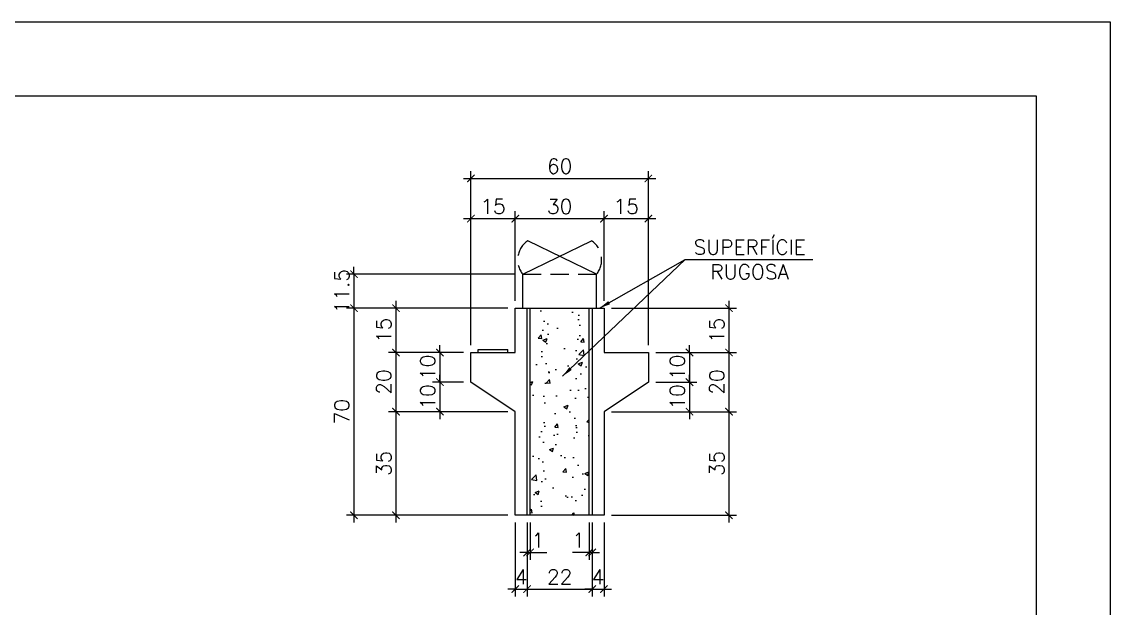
# Model space of a CAD drawing. Header units: centimetres. Extents: x 1658 to 6058, y 7962 to 9447.
# Drawn here: x 3022 to 3758, y 9051 to 9447 of the extents above; entities that cross this region are included whole.
import ezdxf

# ---------------------------------------------------------------- set-up
doc = ezdxf.new("R2010")
doc.units = ezdxf.units.CM
doc.header["$LTSCALE"] = 50
doc.header["$MEASUREMENT"] = 0
doc.header["$PDMODE"] = 67
doc.linetypes.add('HIDDEN', pattern=[0.375, 0.25, -0.125])
for name, color, linetype in [('COTAS-PRECON', 1, 'Continuous'), ('FORMATO-PRECON', 2, 'Continuous'), ('HACHURAS-PRECON', 1, 'Continuous'), ('LINHA-01-PRECON', 1, 'Continuous'), ('LINHA-03-PRECON', 3, 'Continuous'), ('LINHA-04-PRECON', 4, 'Continuous')]:
    doc.layers.add(name, color=color, linetype=linetype)
doc.styles.get("Standard").update_dxf_attribs({"font": 'romans.shx'})
doc.linetypes.add('ZIGZAG', pattern='A,0.0001,-0.2,[131,ltypeshp.shx,S=0.2,R=0,X=-0.2,Y=0],-0.4,[131,ltypeshp.shx,S=0.2,R=180,X=0.2,Y=0],-0.2', length=0.8001)
doc.dimstyles.new('ESC50-25', dxfattribs={"dimscale": 50, "dimtxt": 0.2, "dimasz": 0.1, "dimexe": 0.1, "dimexo": 0.1, "dimgap": 0.065, "dimtad": 1, "dimdec": 1, "dimlfac": 0.5, "dimzin": 12, "dimdsep": 46, "dimtxsty": 'Standard', "dimblk": 'ARCHTICK', "dimcen": 0.09, "dimdle": 0.1, "dimclrd": 256, "dimclre": 256, "dimclrt": 2, "dimaunit": 1, "dimazin": 0, "dimtfac": 1, "dimtdec": 1, "dimtix": 1, "dimtmove": 1, "dimatfit": 3, "dimfxl": 1, "dimtolj": 1, "dimtzin": 0, "dimlwd": -1, "dimlwe": -1, "dimarcsym": 0})
doc.dimstyles.new('ESC50-50', dxfattribs={"dimscale": 50, "dimtxt": 0.2, "dimasz": 0.15, "dimexe": 0.15, "dimexo": 0.15, "dimgap": 0.08, "dimtad": 1, "dimdec": 1, "dimzin": 12, "dimdsep": 46, "dimtxsty": 'Standard', "dimblk": 'ARCHTICK', "dimcen": 0.09, "dimdle": 0.15, "dimclrd": 256, "dimclre": 256, "dimclrt": 2, "dimazin": 3, "dimtfac": 1, "dimtdec": 1, "dimtix": 1, "dimtmove": 2, "dimatfit": 2, "dimfxl": 0.15, "dimtolj": 1, "dimtzin": 0, "dimarcsym": 0})

# ---------------------------------------------------------------- blocks, each defined once
blk = doc.blocks.new('A$C12EB5E76')
at = {"layer": 'FORMATO-PRECON'}
blk.add_lwpolyline([(-114.7, 1254.3), (-114.7, 4224.3), (4085.3, 4224.3), (4085.3, 1254.3)], close=True, dxfattribs=at)
at = {"layer": 'FORMATO-PRECON', "color": 6}
blk.add_lwpolyline([(135.3, 1354.3), (135.3, 4124.3), (3985.3, 4124.3), (3985.3, 1354.3)], close=True, dxfattribs=at)
blk = doc.blocks.new('_ArchTick')
at = {"color": 0, "linetype": 'ByBlock', "const_width": 0.15}
blk.add_lwpolyline([(-0.5, -0.5), (0.5, 0.5)], dxfattribs=at)
blk = doc.blocks.new('*D44')
at = {"layer": 'COTAS-PRECON', "transparency": 16777216}
for p, q in [((3246.98, 9276.86), (3246.98, 9281.86)), ((3356.04, 9276.86), (3241.98, 9276.86)), ((3246.98, 9276.86), (3246.98, 9253.86)), ((3351.04, 9253.86), (3241.98, 9253.86)), ((3246.98, 9253.86), (3246.98, 9248.86))]:
    blk.add_line(p, q, dxfattribs=at)
at = {"layer": 'Defpoints', "color": 0, "transparency": 16777216}
for p in [(3361.04, 9276.86), (3246.98, 9253.86), (3356.04, 9253.86)]:
    blk.add_point(p, dxfattribs=at)
at = {"layer": 'COTAS-PRECON', "transparency": 16777216, "xscale": 5, "yscale": 5, "zscale": 5}
for p, rotation in [((3246.98, 9276.86), 270), ((3246.98, 9253.86), 90)]:
    blk.add_blockref('_ArchTick', p, dxfattribs=dict(at, rotation=rotation))
at = {"layer": 'COTAS-PRECON', "color": 2, "transparency": 16777216, "insert": (3238.73, 9265.36), "char_height": 10, "attachment_point": 5, "rotation": 90}
blk.add_mtext('\\A1;11.5', dxfattribs=at)
blk = doc.blocks.new('*D45')
at = {"layer": 'COTAS-PRECON', "transparency": 16777216}
for p, q in [((3351.04, 9253.86), (3241.98, 9253.86)), ((3246.98, 9258.86), (3246.98, 9108.86)), ((3351.04, 9113.86), (3241.98, 9113.86))]:
    blk.add_line(p, q, dxfattribs=at)
at = {"layer": 'Defpoints', "color": 0, "transparency": 16777216}
for p in [(3356.04, 9253.86), (3246.98, 9113.86), (3356.04, 9113.86)]:
    blk.add_point(p, dxfattribs=at)
at = {"layer": 'COTAS-PRECON', "transparency": 16777216, "xscale": 5, "yscale": 5, "zscale": 5}
for p, rotation in [((3246.98, 9253.86), 90), ((3246.98, 9113.86), 270)]:
    blk.add_blockref('_ArchTick', p, dxfattribs=dict(at, rotation=rotation))
at = {"layer": 'COTAS-PRECON', "color": 2, "transparency": 16777216, "insert": (3238.73, 9183.86), "char_height": 10, "attachment_point": 5, "rotation": 90}
blk.add_mtext('\\A1;70', dxfattribs=at)
blk = doc.blocks.new('*D46')
at = {"layer": 'COTAS-PRECON', "transparency": 16777216}
for p, q in [((3351.04, 9253.86), (3270.35, 9253.86)), ((3275.35, 9258.86), (3275.35, 9218.86)), ((3321.04, 9223.86), (3270.35, 9223.86))]:
    blk.add_line(p, q, dxfattribs=at)
at = {"layer": 'Defpoints', "color": 0, "transparency": 16777216}
for p in [(3356.04, 9253.86), (3275.35, 9223.86), (3326.04, 9223.86)]:
    blk.add_point(p, dxfattribs=at)
at = {"layer": 'COTAS-PRECON', "transparency": 16777216, "xscale": 5, "yscale": 5, "zscale": 5}
for p, rotation in [((3275.35, 9253.86), 90), ((3275.35, 9223.86), 270)]:
    blk.add_blockref('_ArchTick', p, dxfattribs=dict(at, rotation=rotation))
at = {"layer": 'COTAS-PRECON', "color": 2, "transparency": 16777216, "insert": (3267.1, 9238.86), "char_height": 10, "attachment_point": 5, "rotation": 90}
blk.add_mtext('\\A1;15', dxfattribs=at)
blk = doc.blocks.new('*D47')
at = {"layer": 'COTAS-PRECON', "transparency": 16777216}
for p, q in [((3321.04, 9223.86), (3270.35, 9223.86)), ((3275.35, 9228.86), (3275.35, 9178.86)), ((3351.04, 9183.86), (3270.35, 9183.86))]:
    blk.add_line(p, q, dxfattribs=at)
at = {"layer": 'Defpoints', "color": 0, "transparency": 16777216}
for p in [(3326.04, 9223.86), (3275.35, 9183.86), (3356.04, 9183.86)]:
    blk.add_point(p, dxfattribs=at)
at = {"layer": 'COTAS-PRECON', "transparency": 16777216, "xscale": 5, "yscale": 5, "zscale": 5}
for p, rotation in [((3275.35, 9223.86), 90), ((3275.35, 9183.86), 270)]:
    blk.add_blockref('_ArchTick', p, dxfattribs=dict(at, rotation=rotation))
at = {"layer": 'COTAS-PRECON', "color": 2, "transparency": 16777216, "insert": (3267.1, 9203.86), "char_height": 10, "attachment_point": 5, "rotation": 90}
blk.add_mtext('\\A1;20', dxfattribs=at)
blk = doc.blocks.new('*D48')
at = {"layer": 'COTAS-PRECON', "transparency": 16777216}
for p, q in [((3275.35, 9188.86), (3275.35, 9108.86)), ((3351.04, 9183.86), (3270.35, 9183.86)), ((3351.04, 9113.86), (3270.35, 9113.86))]:
    blk.add_line(p, q, dxfattribs=at)
at = {"layer": 'Defpoints', "color": 0, "transparency": 16777216}
for p in [(3356.04, 9183.86), (3275.35, 9113.86), (3356.04, 9113.86)]:
    blk.add_point(p, dxfattribs=at)
at = {"layer": 'COTAS-PRECON', "transparency": 16777216, "xscale": 5, "yscale": 5, "zscale": 5}
for p, rotation in [((3275.35, 9183.86), 90), ((3275.35, 9113.86), 270)]:
    blk.add_blockref('_ArchTick', p, dxfattribs=dict(at, rotation=rotation))
at = {"layer": 'COTAS-PRECON', "color": 2, "transparency": 16777216, "insert": (3267.1, 9148.86), "char_height": 10, "attachment_point": 5, "rotation": 90}
blk.add_mtext('\\A1;35', dxfattribs=at)
blk = doc.blocks.new('*D49')
at = {"layer": 'COTAS-PRECON', "transparency": 16777216}
for p, q in [((3321.04, 9223.86), (3300.08, 9223.86)), ((3305.08, 9223.86), (3305.08, 9228.86)), ((3305.08, 9223.86), (3305.08, 9203.86)), ((3321.04, 9203.86), (3300.08, 9203.86)), ((3305.08, 9203.86), (3305.08, 9198.86))]:
    blk.add_line(p, q, dxfattribs=at)
at = {"layer": 'Defpoints', "color": 0, "transparency": 16777216}
for p in [(3326.04, 9223.86), (3305.08, 9203.86), (3326.04, 9203.86)]:
    blk.add_point(p, dxfattribs=at)
at = {"layer": 'COTAS-PRECON', "transparency": 16777216, "xscale": 5, "yscale": 5, "zscale": 5}
for p, rotation in [((3305.08, 9223.86), 270), ((3305.08, 9203.86), 90)]:
    blk.add_blockref('_ArchTick', p, dxfattribs=dict(at, rotation=rotation))
at = {"layer": 'COTAS-PRECON', "color": 2, "transparency": 16777216, "insert": (3296.83, 9213.86), "char_height": 10, "attachment_point": 5, "rotation": 90}
blk.add_mtext('\\A1;10', dxfattribs=at)
blk = doc.blocks.new('*D50')
at = {"layer": 'COTAS-PRECON', "transparency": 16777216}
for p, q in [((3305.08, 9203.86), (3305.08, 9208.86)), ((3321.04, 9203.86), (3300.08, 9203.86)), ((3305.08, 9203.86), (3305.08, 9183.86)), ((3351.04, 9183.86), (3300.08, 9183.86)), ((3305.08, 9183.86), (3305.08, 9178.86))]:
    blk.add_line(p, q, dxfattribs=at)
at = {"layer": 'Defpoints', "color": 0, "transparency": 16777216}
for p in [(3326.04, 9203.86), (3305.08, 9183.86), (3356.04, 9183.86)]:
    blk.add_point(p, dxfattribs=at)
at = {"layer": 'COTAS-PRECON', "transparency": 16777216, "xscale": 5, "yscale": 5, "zscale": 5}
for p, rotation in [((3305.08, 9203.86), 270), ((3305.08, 9183.86), 90)]:
    blk.add_blockref('_ArchTick', p, dxfattribs=dict(at, rotation=rotation))
at = {"layer": 'COTAS-PRECON', "color": 2, "transparency": 16777216, "insert": (3296.83, 9193.86), "char_height": 10, "attachment_point": 5, "rotation": 90}
blk.add_mtext('\\A1;10', dxfattribs=at)
blk = doc.blocks.new('*D51')
at = {"layer": 'COTAS-PRECON', "transparency": 16777216}
for p, q in [((3326.04, 9228.86), (3326.04, 9319.39)), ((3356.04, 9258.86), (3356.04, 9319.39)), ((3321.04, 9314.39), (3361.04, 9314.39))]:
    blk.add_line(p, q, dxfattribs=at)
at = {"layer": 'Defpoints', "color": 0, "transparency": 16777216}
for p in [(3356.04, 9314.39), (3356.04, 9253.86), (3326.04, 9223.86)]:
    blk.add_point(p, dxfattribs=at)
at = {"layer": 'COTAS-PRECON', "transparency": 16777216, "xscale": 5, "yscale": 5, "zscale": 5, "rotation": 180}
blk.add_blockref('_ArchTick', (3326.04, 9314.39), dxfattribs=at)
at = {"layer": 'COTAS-PRECON', "transparency": 16777216, "xscale": 5, "yscale": 5, "zscale": 5}
blk.add_blockref('_ArchTick', (3356.04, 9314.39), dxfattribs=at)
at = {"layer": 'COTAS-PRECON', "color": 2, "transparency": 16777216, "insert": (3341.04, 9322.64), "char_height": 10, "attachment_point": 5}
blk.add_mtext('\\A1;15', dxfattribs=at)
blk = doc.blocks.new('*D52')
at = {"layer": 'COTAS-PRECON', "transparency": 16777216}
for p, q in [((3356.04, 9258.86), (3356.04, 9319.39)), ((3416.04, 9258.86), (3416.04, 9319.39)), ((3351.04, 9314.39), (3421.04, 9314.39))]:
    blk.add_line(p, q, dxfattribs=at)
at = {"layer": 'Defpoints', "color": 0, "transparency": 16777216}
for p in [(3416.04, 9314.39), (3356.04, 9253.86), (3416.04, 9253.86)]:
    blk.add_point(p, dxfattribs=at)
at = {"layer": 'COTAS-PRECON', "transparency": 16777216, "xscale": 5, "yscale": 5, "zscale": 5, "rotation": 180}
blk.add_blockref('_ArchTick', (3356.04, 9314.39), dxfattribs=at)
at = {"layer": 'COTAS-PRECON', "transparency": 16777216, "xscale": 5, "yscale": 5, "zscale": 5}
blk.add_blockref('_ArchTick', (3416.04, 9314.39), dxfattribs=at)
at = {"layer": 'COTAS-PRECON', "color": 2, "transparency": 16777216, "insert": (3386.04, 9322.64), "char_height": 10, "attachment_point": 5}
blk.add_mtext('\\A1;30', dxfattribs=at)
blk = doc.blocks.new('*D53')
at = {"layer": 'COTAS-PRECON', "transparency": 16777216}
for p, q in [((3416.04, 9258.86), (3416.04, 9319.39)), ((3446.04, 9228.86), (3446.04, 9319.39)), ((3411.04, 9314.39), (3451.04, 9314.39))]:
    blk.add_line(p, q, dxfattribs=at)
at = {"layer": 'Defpoints', "color": 0, "transparency": 16777216}
for p in [(3446.04, 9314.39), (3416.04, 9253.86), (3446.04, 9223.86)]:
    blk.add_point(p, dxfattribs=at)
at = {"layer": 'COTAS-PRECON', "transparency": 16777216, "xscale": 5, "yscale": 5, "zscale": 5, "rotation": 180}
blk.add_blockref('_ArchTick', (3416.04, 9314.39), dxfattribs=at)
at = {"layer": 'COTAS-PRECON', "transparency": 16777216, "xscale": 5, "yscale": 5, "zscale": 5}
blk.add_blockref('_ArchTick', (3446.04, 9314.39), dxfattribs=at)
at = {"layer": 'COTAS-PRECON', "color": 2, "transparency": 16777216, "insert": (3431.04, 9322.64), "char_height": 10, "attachment_point": 5}
blk.add_mtext('\\A1;15', dxfattribs=at)
blk = doc.blocks.new('*D54')
at = {"layer": 'COTAS-PRECON', "transparency": 16777216}
for p, q in [((3321.04, 9341.51), (3451.04, 9341.51)), ((3326.04, 9228.86), (3326.04, 9346.51)), ((3446.04, 9228.86), (3446.04, 9346.51))]:
    blk.add_line(p, q, dxfattribs=at)
at = {"layer": 'Defpoints', "color": 0, "transparency": 16777216}
for p in [(3446.04, 9341.51), (3326.04, 9223.86), (3446.04, 9223.86)]:
    blk.add_point(p, dxfattribs=at)
at = {"layer": 'COTAS-PRECON', "transparency": 16777216, "xscale": 5, "yscale": 5, "zscale": 5, "rotation": 180}
blk.add_blockref('_ArchTick', (3326.04, 9341.51), dxfattribs=at)
at = {"layer": 'COTAS-PRECON', "transparency": 16777216, "xscale": 5, "yscale": 5, "zscale": 5}
blk.add_blockref('_ArchTick', (3446.04, 9341.51), dxfattribs=at)
at = {"layer": 'COTAS-PRECON', "color": 2, "transparency": 16777216, "insert": (3386.04, 9349.76), "char_height": 10, "attachment_point": 5}
blk.add_mtext('\\A1;60', dxfattribs=at)
blk = doc.blocks.new('*D55')
at = {"layer": 'COTAS-PRECON', "transparency": 16777216}
for p, q in [((3421.04, 9253.86), (3505.55, 9253.86)), ((3500.55, 9258.86), (3500.55, 9218.86)), ((3451.04, 9223.86), (3505.55, 9223.86))]:
    blk.add_line(p, q, dxfattribs=at)
at = {"layer": 'Defpoints', "color": 0, "transparency": 16777216}
for p in [(3416.04, 9253.86), (3446.04, 9223.86), (3500.55, 9223.86)]:
    blk.add_point(p, dxfattribs=at)
at = {"layer": 'COTAS-PRECON', "transparency": 16777216, "xscale": 5, "yscale": 5, "zscale": 5}
for p, rotation in [((3500.55, 9253.86), 90), ((3500.55, 9223.86), 270)]:
    blk.add_blockref('_ArchTick', p, dxfattribs=dict(at, rotation=rotation))
at = {"layer": 'COTAS-PRECON', "color": 2, "transparency": 16777216, "insert": (3492.3, 9238.86), "char_height": 10, "attachment_point": 5, "rotation": 90}
blk.add_mtext('\\A1;15', dxfattribs=at)
blk = doc.blocks.new('*D56')
at = {"layer": 'COTAS-PRECON', "transparency": 16777216}
for p, q in [((3451.04, 9223.86), (3505.55, 9223.86)), ((3500.55, 9228.86), (3500.55, 9178.86)), ((3421.04, 9183.86), (3505.55, 9183.86))]:
    blk.add_line(p, q, dxfattribs=at)
at = {"layer": 'Defpoints', "color": 0, "transparency": 16777216}
for p in [(3446.04, 9223.86), (3416.04, 9183.86), (3500.55, 9183.86)]:
    blk.add_point(p, dxfattribs=at)
at = {"layer": 'COTAS-PRECON', "transparency": 16777216, "xscale": 5, "yscale": 5, "zscale": 5}
for p, rotation in [((3500.55, 9223.86), 90), ((3500.55, 9183.86), 270)]:
    blk.add_blockref('_ArchTick', p, dxfattribs=dict(at, rotation=rotation))
at = {"layer": 'COTAS-PRECON', "color": 2, "transparency": 16777216, "insert": (3492.3, 9203.86), "char_height": 10, "attachment_point": 5, "rotation": 90}
blk.add_mtext('\\A1;20', dxfattribs=at)
blk = doc.blocks.new('*D57')
at = {"layer": 'COTAS-PRECON', "transparency": 16777216}
for p, q in [((3500.55, 9188.86), (3500.55, 9108.86)), ((3421.04, 9183.86), (3505.55, 9183.86)), ((3421.04, 9113.86), (3505.55, 9113.86))]:
    blk.add_line(p, q, dxfattribs=at)
at = {"layer": 'Defpoints', "color": 0, "transparency": 16777216}
for p in [(3416.04, 9183.86), (3416.04, 9113.86), (3500.55, 9113.86)]:
    blk.add_point(p, dxfattribs=at)
at = {"layer": 'COTAS-PRECON', "transparency": 16777216, "xscale": 5, "yscale": 5, "zscale": 5}
for p, rotation in [((3500.55, 9183.86), 90), ((3500.55, 9113.86), 270)]:
    blk.add_blockref('_ArchTick', p, dxfattribs=dict(at, rotation=rotation))
at = {"layer": 'COTAS-PRECON', "color": 2, "transparency": 16777216, "insert": (3492.3, 9148.86), "char_height": 10, "attachment_point": 5, "rotation": 90}
blk.add_mtext('\\A1;35', dxfattribs=at)
blk = doc.blocks.new('*D58')
at = {"layer": 'COTAS-PRECON', "transparency": 16777216}
for p, q in [((3451.04, 9223.86), (3478.87, 9223.86)), ((3473.87, 9223.86), (3473.87, 9228.86)), ((3473.87, 9223.86), (3473.87, 9203.86)), ((3451.04, 9203.86), (3478.87, 9203.86)), ((3473.87, 9203.86), (3473.87, 9198.86))]:
    blk.add_line(p, q, dxfattribs=at)
at = {"layer": 'Defpoints', "color": 0, "transparency": 16777216}
for p in [(3446.04, 9223.86), (3446.04, 9203.86), (3473.87, 9203.86)]:
    blk.add_point(p, dxfattribs=at)
at = {"layer": 'COTAS-PRECON', "transparency": 16777216, "xscale": 5, "yscale": 5, "zscale": 5}
for p, rotation in [((3473.87, 9223.86), 270), ((3473.87, 9203.86), 90)]:
    blk.add_blockref('_ArchTick', p, dxfattribs=dict(at, rotation=rotation))
at = {"layer": 'COTAS-PRECON', "color": 2, "transparency": 16777216, "insert": (3465.62, 9213.86), "char_height": 10, "attachment_point": 5, "rotation": 90}
blk.add_mtext('\\A1;10', dxfattribs=at)
blk = doc.blocks.new('*D59')
at = {"layer": 'COTAS-PRECON', "transparency": 16777216}
for p, q in [((3473.87, 9203.86), (3473.87, 9208.86)), ((3451.04, 9203.86), (3478.87, 9203.86)), ((3473.87, 9203.86), (3473.87, 9183.86)), ((3421.04, 9183.86), (3478.87, 9183.86)), ((3473.87, 9183.86), (3473.87, 9178.86))]:
    blk.add_line(p, q, dxfattribs=at)
at = {"layer": 'Defpoints', "color": 0, "transparency": 16777216}
for p in [(3446.04, 9203.86), (3416.04, 9183.86), (3473.87, 9183.86)]:
    blk.add_point(p, dxfattribs=at)
at = {"layer": 'COTAS-PRECON', "transparency": 16777216, "xscale": 5, "yscale": 5, "zscale": 5}
for p, rotation in [((3473.87, 9203.86), 270), ((3473.87, 9183.86), 90)]:
    blk.add_blockref('_ArchTick', p, dxfattribs=dict(at, rotation=rotation))
at = {"layer": 'COTAS-PRECON', "color": 2, "transparency": 16777216, "insert": (3465.62, 9193.86), "char_height": 10, "attachment_point": 5, "rotation": 90}
blk.add_mtext('\\A1;10', dxfattribs=at)
blk = doc.blocks.new('*D76')
at = {"layer": 'COTAS-PRECON', "transparency": 16777216}
for p, q in [((3356.04, 9108.86), (3356.04, 9058.92)), ((3364.04, 9108.86), (3364.04, 9058.92)), ((3356.04, 9063.92), (3351.04, 9063.92)), ((3356.04, 9063.92), (3364.04, 9063.92)), ((3364.04, 9063.92), (3369.04, 9063.92))]:
    blk.add_line(p, q, dxfattribs=at)
at = {"layer": 'Defpoints', "color": 0, "transparency": 16777216}
for p in [(3356.04, 9113.86), (3364.04, 9113.86), (3364.04, 9063.92)]:
    blk.add_point(p, dxfattribs=at)
at = {"layer": 'COTAS-PRECON', "transparency": 16777216, "xscale": 5, "yscale": 5, "zscale": 5}
blk.add_blockref('_ArchTick', (3356.04, 9063.92), dxfattribs=at)
at = {"layer": 'COTAS-PRECON', "transparency": 16777216, "xscale": 5, "yscale": 5, "zscale": 5, "rotation": 180}
blk.add_blockref('_ArchTick', (3364.04, 9063.92), dxfattribs=at)
at = {"layer": 'COTAS-PRECON', "color": 2, "transparency": 16777216, "insert": (3360.04, 9072.17), "char_height": 10, "attachment_point": 5}
blk.add_mtext('\\A1;4', dxfattribs=at)
blk = doc.blocks.new('*D77')
at = {"layer": 'COTAS-PRECON', "transparency": 16777216}
for p, q in [((3364.04, 9108.86), (3364.04, 9058.92)), ((3408.04, 9108.86), (3408.04, 9058.92)), ((3359.04, 9063.92), (3413.04, 9063.92))]:
    blk.add_line(p, q, dxfattribs=at)
at = {"layer": 'Defpoints', "color": 0, "transparency": 16777216}
for p in [(3364.04, 9113.86), (3408.04, 9113.86), (3408.04, 9063.92)]:
    blk.add_point(p, dxfattribs=at)
at = {"layer": 'COTAS-PRECON', "transparency": 16777216, "xscale": 5, "yscale": 5, "zscale": 5, "rotation": 180}
blk.add_blockref('_ArchTick', (3364.04, 9063.92), dxfattribs=at)
at = {"layer": 'COTAS-PRECON', "transparency": 16777216, "xscale": 5, "yscale": 5, "zscale": 5}
blk.add_blockref('_ArchTick', (3408.04, 9063.92), dxfattribs=at)
at = {"layer": 'COTAS-PRECON', "color": 2, "transparency": 16777216, "insert": (3386.04, 9072.17), "char_height": 10, "attachment_point": 5}
blk.add_mtext('\\A1;22', dxfattribs=at)
blk = doc.blocks.new('*D78')
at = {"layer": 'COTAS-PRECON', "transparency": 16777216}
for p, q in [((3408.04, 9108.86), (3408.04, 9058.92)), ((3416.04, 9108.86), (3416.04, 9058.92)), ((3408.04, 9063.92), (3403.04, 9063.92)), ((3408.04, 9063.92), (3416.04, 9063.92)), ((3416.04, 9063.92), (3421.04, 9063.92))]:
    blk.add_line(p, q, dxfattribs=at)
at = {"layer": 'Defpoints', "color": 0, "transparency": 16777216}
for p in [(3408.04, 9113.86), (3416.04, 9113.86), (3416.04, 9063.92)]:
    blk.add_point(p, dxfattribs=at)
at = {"layer": 'COTAS-PRECON', "transparency": 16777216, "xscale": 5, "yscale": 5, "zscale": 5}
blk.add_blockref('_ArchTick', (3408.04, 9063.92), dxfattribs=at)
at = {"layer": 'COTAS-PRECON', "transparency": 16777216, "xscale": 5, "yscale": 5, "zscale": 5, "rotation": 180}
blk.add_blockref('_ArchTick', (3416.04, 9063.92), dxfattribs=at)
at = {"layer": 'COTAS-PRECON', "color": 2, "transparency": 16777216, "insert": (3412.04, 9072.17), "char_height": 10, "attachment_point": 5}
blk.add_mtext('\\A1;4', dxfattribs=at)
blk = doc.blocks.new('*D109')
at = {"layer": 'COTAS-PRECON', "transparency": 16777216}
for p, q in [((3364.04, 9108.86), (3364.04, 9083.68)), ((3366.04, 9108.86), (3366.04, 9083.68)), ((3364.04, 9088.68), (3359.04, 9088.68)), ((3364.04, 9088.68), (3366.04, 9088.68)), ((3366.04, 9088.68), (3371.04, 9088.68))]:
    blk.add_line(p, q, dxfattribs=at)
at = {"layer": 'Defpoints', "color": 0, "transparency": 16777216}
for p in [(3364.04, 9113.86), (3366.04, 9113.86), (3366.04, 9088.68)]:
    blk.add_point(p, dxfattribs=at)
at = {"layer": 'COTAS-PRECON', "transparency": 16777216, "xscale": 5, "yscale": 5, "zscale": 5}
blk.add_blockref('_ArchTick', (3364.04, 9088.68), dxfattribs=at)
at = {"layer": 'COTAS-PRECON', "transparency": 16777216, "xscale": 5, "yscale": 5, "zscale": 5, "rotation": 180}
blk.add_blockref('_ArchTick', (3366.04, 9088.68), dxfattribs=at)
at = {"layer": 'COTAS-PRECON', "color": 2, "transparency": 16777216, "insert": (3371.41, 9096.93), "char_height": 10, "attachment_point": 5}
blk.add_mtext('\\A1;1', dxfattribs=at)
blk = doc.blocks.new('*D110')
at = {"layer": 'COTAS-PRECON', "transparency": 16777216}
for p, q in [((3406.04, 9108.86), (3406.04, 9083.68)), ((3408.04, 9108.86), (3408.04, 9083.68)), ((3406.04, 9088.68), (3401.04, 9088.68)), ((3408.04, 9088.68), (3406.04, 9088.68)), ((3408.04, 9088.68), (3413.04, 9088.68))]:
    blk.add_line(p, q, dxfattribs=at)
at = {"layer": 'Defpoints', "color": 0, "transparency": 16777216}
for p in [(3406.04, 9113.86), (3408.04, 9113.86), (3406.04, 9088.68)]:
    blk.add_point(p, dxfattribs=at)
at = {"layer": 'COTAS-PRECON', "transparency": 16777216, "xscale": 5, "yscale": 5, "zscale": 5}
blk.add_blockref('_ArchTick', (3406.04, 9088.68), dxfattribs=at)
at = {"layer": 'COTAS-PRECON', "transparency": 16777216, "xscale": 5, "yscale": 5, "zscale": 5, "rotation": 180}
blk.add_blockref('_ArchTick', (3408.04, 9088.68), dxfattribs=at)
at = {"layer": 'COTAS-PRECON', "color": 2, "transparency": 16777216, "insert": (3398.84, 9096.93), "char_height": 10, "attachment_point": 5}
blk.add_mtext('\\A1;1', dxfattribs=at)

msp = doc.modelspace()

# ---------------------------------------------------------------- hatches: boundary and pattern name
at = {"layer": 'HACHURAS-PRECON'}
h = msp.add_hatch(dxfattribs=at)
h.set_pattern_fill('AR-CONC', color=256, scale=4)
h.set_pattern_definition([(50, (1658.357, 7962.482), (28.6904, -2.51009), [3, -33]), (355, (1658.357, 7962.482), (-5.55005, 30.0877), [2.4, -26.4]), (100.4514, (1660.748, 7962.272), (23.14035, 27.5776), [2.5496, -28.0457]), (46.1842, (1658.357, 7970.48), (42.68965, -6.6208), [4.5, -49.5]), (96.6356, (1661.914, 7969.93), (37.3865, 38.96474), [3.8244, -42.06855]), (351.1842, (1658.357, 7970.48), (37.3865, 38.9647), [3.6, -39.6]), (21, (1662.357, 7968.482), (23.87628, -16.10476), [3, -33]), (326, (1662.357, 7968.482), (9.7326, 29.006), [2.4, -26.4]), (71.4514, (1664.346, 7967.14), (33.6089, 12.90125), [2.5496, -28.0457]), (37.5, (1658.357, 7962.482), (0.486394, 13.315754), [0, -26.08, 0, -26.8, 0, -26.5]), (7.5, (1658.357, 7962.482), (10.52278, 15.77647), [0, -15.28, 0, -25.48, 0, -10.1]), (327.5, (1649.437, 7962.482), (21.3529, -0.902195), [0, -10, 0, -31.2, 0, -41.4]), (317.5, (1645.437, 7962.482), (23.32745, 4.0042), [0, -13, 0, -20.72, 0, -29.4])])
h.paths.add_polyline_path([(3406.045, 9253.859), (3366.045, 9253.859), (3366.045, 9113.859), (3406.045, 9113.859)])

# ---------------------------------------------------------------- linework, layer by layer
at = {"layer": 'COTAS-PRECON', "linetype": 'HIDDEN'}
msp.add_line((3361.045, 9276.859), (3411.045, 9276.859), dxfattribs=at)
at = {"layer": 'COTAS-PRECON'}
for p, q in [((3331.045, 9223.859), (3331.045, 9225.859)), ((3366.045, 9088.679), (3377.441, 9088.679)), ((3406.045, 9088.679), (3394.648, 9088.679))]:
    msp.add_line(p, q, dxfattribs=at)
at = {"layer": 'COTAS-PRECON', "extrusion": (0, 1, 0)}
for p in [(3331.045, 9225.859), (3351.045, 9223.859)]:
    msp.add_line(p, (3351.045, 9225.859), dxfattribs=at)
at = {"layer": 'COTAS-PRECON', "linetype": 'HIDDEN'}
for centre, start, end in [((3373.196, 9286.546), 124.248452, 218.563286), ((3398.893, 9286.546), 321.436714, 55.751548)]:
    msp.add_arc(centre, 15.54, start, end, dxfattribs=at)
at = {"layer": 'LINHA-03-PRECON', "extrusion": (0, 1, 0)}
for p, q in [((3356.045, 9223.859), (3356.045, 9253.859)), ((3364.045, 9113.859), (3364.045, 9253.859)), ((3366.045, 9113.859), (3366.045, 9253.859)), ((3406.045, 9113.859), (3406.045, 9253.859)), ((3408.045, 9253.859), (3408.045, 9113.859)), ((3416.045, 9253.859), (3416.045, 9223.859)), ((3326.045, 9223.859), (3356.045, 9223.859)), ((3326.045, 9203.859), (3326.045, 9223.859)), ((3416.045, 9223.859), (3446.045, 9223.859)), ((3446.045, 9223.859), (3446.045, 9203.859)), ((3356.045, 9183.859), (3326.045, 9203.859)), ((3446.045, 9203.859), (3416.045, 9183.859)), ((3356.045, 9113.859), (3356.045, 9183.859)), ((3416.045, 9183.859), (3416.045, 9113.859)), ((3364.045, 9113.859), (3356.045, 9113.859)), ((3366.045, 9113.859), (3364.045, 9113.859)), ((3406.045, 9113.859), (3366.045, 9113.859)), ((3408.045, 9113.859), (3406.045, 9113.859)), ((3416.045, 9113.859), (3408.045, 9113.859))]:
    msp.add_line(p, q, dxfattribs=at)
at = {"layer": 'LINHA-03-PRECON', "linetype": 'ZIGZAG', "ltscale": 0.15}
msp.add_line((3356.045, 9253.859), (3416.045, 9253.859), dxfattribs=at)
at = {"layer": 'LINHA-04-PRECON'}
for p, q in [((3361.045, 9276.859), (3407.639, 9299.391)), ((3411.045, 9276.859), (3364.45, 9299.391))]:
    msp.add_line(p, q, dxfattribs=at)
for points in [[(3361.045, 9253.859), (3361.045, 9276.859)], [(3411.045, 9253.859), (3411.045, 9276.859)]]:
    msp.add_lwpolyline(points, dxfattribs=at)

# ---------------------------------------------------------------- block references
at = {"layer": 'COTAS-PRECON', "xscale": 0.5000000000000071, "yscale": 0.5000000000000071, "zscale": 0.5000000000000071}
msp.add_blockref('A$C12EB5E76', (1715.702, 7335.343), dxfattribs=at)

# ---------------------------------------------------------------- texts
at = {"layer": 'LINHA-01-PRECON', "color": 2, "insert": (3514.52, 9286.758), "char_height": 10, "attachment_point": 5}
msp.add_mtext('\\A1;SUPERFÍCIE\\PRUGOSA', dxfattribs=at)

# ---------------------------------------------------------------- dimensions: what is measured, and where the dimension line sits
at = {"layer": 'COTAS-PRECON'}
for base, p1, p2, picture, middle in [((3446.045, 9341.512), (3326.045, 9223.859), (3446.045, 9223.859), '*D54', (3386.045, 9349.762)), ((3356.045, 9314.392), (3326.045, 9223.859), (3356.045, 9253.859), '*D51', (3341.045, 9322.642)), ((3416.045, 9314.392), (3356.045, 9253.859), (3416.045, 9253.859), '*D52', (3386.045, 9322.642)), ((3446.045, 9314.392), (3416.045, 9253.859), (3446.045, 9223.859), '*D53', (3431.045, 9322.642)), ((3364.045, 9063.923), (3356.045, 9113.859), (3364.045, 9113.859), '*D76', (3360.045, 9072.173)), ((3408.045, 9063.923), (3364.045, 9113.859), (3408.045, 9113.859), '*D77', (3386.045, 9072.173)), ((3416.045, 9063.923), (3408.045, 9113.859), (3416.045, 9113.859), '*D78', (3412.045, 9072.173))]:
    dim = msp.add_linear_dim(base=base, p1=p1, p2=p2, dimstyle='ESC50-25', dxfattribs=at)
    dim.commit()
    dim.dimension.update_dxf_attribs({"geometry": picture, "text_midpoint": middle})
for base, p1, p2, picture, middle in [((3246.983, 9253.859), (3361.045, 9276.859), (3356.045, 9253.859), '*D44', (3238.733, 9265.359)), ((3246.983, 9113.859), (3356.045, 9253.859), (3356.045, 9113.859), '*D45', (3238.733, 9183.859)), ((3275.354, 9223.859), (3356.045, 9253.859), (3326.045, 9223.859), '*D46', (3267.104, 9238.859)), ((3500.551, 9223.859), (3416.045, 9253.859), (3446.045, 9223.859), '*D55', (3492.301, 9238.859)), ((3275.354, 9183.859), (3326.045, 9223.859), (3356.045, 9183.859), '*D47', (3267.104, 9203.859)), ((3305.083, 9203.859), (3326.045, 9223.859), (3326.045, 9203.859), '*D49', (3296.833, 9213.859)), ((3500.551, 9183.859), (3446.045, 9223.859), (3416.045, 9183.859), '*D56', (3492.301, 9203.859)), ((3473.873, 9203.859), (3446.045, 9223.859), (3446.045, 9203.859), '*D58', (3465.623, 9213.859)), ((3305.083, 9183.859), (3326.045, 9203.859), (3356.045, 9183.859), '*D50', (3296.833, 9193.859)), ((3473.873, 9183.859), (3446.045, 9203.859), (3416.045, 9183.859), '*D59', (3465.623, 9193.859)), ((3275.354, 9113.859), (3356.045, 9183.859), (3356.045, 9113.859), '*D48', (3267.104, 9148.859)), ((3500.551, 9113.859), (3416.045, 9183.859), (3416.045, 9113.859), '*D57', (3492.301, 9148.859))]:
    dim = msp.add_linear_dim(base=base, p1=p1, p2=p2, angle=90, dimstyle='ESC50-25', dxfattribs=at)
    dim.commit()
    dim.dimension.update_dxf_attribs({"geometry": picture, "text_midpoint": middle})
dim = msp.add_linear_dim(base=(3366.045, 9088.679), p1=(3364.045, 9113.859), p2=(3366.045, 9113.859), dimstyle='ESC50-25', override={"dimtmove": 2}, dxfattribs=at)
dim.commit()
dim.dimension.update_dxf_attribs({"geometry": '*D109', "text_midpoint": (3371.407, 9096.929), "dimtype": 160})
dim = msp.add_linear_dim(base=(3406.045, 9088.679), p1=(3408.045, 9113.859), p2=(3406.045, 9113.859), angle=180, dimstyle='ESC50-25', override={"dimtmove": 2}, dxfattribs=at)
dim.commit()
dim.dimension.update_dxf_attribs({"geometry": '*D110', "text_midpoint": (3398.835, 9096.929), "dimtype": 160})

# ---------------------------------------------------------------- leaders
msp.add_leader([(3388.003, 9207.823), (3470.978, 9286.758)], dimstyle='ESC50-50', override={"dimgap": 0.08, "dimtad": 1}, dxfattribs=at)
at = {"layer": 'LINHA-01-PRECON'}
msp.add_leader([(3413.011, 9253.859), (3470.978, 9286.758), (3557.337, 9286.758)], dimstyle='ESC50-50', dxfattribs=at)

doc.saveas('drawing.dxf')
